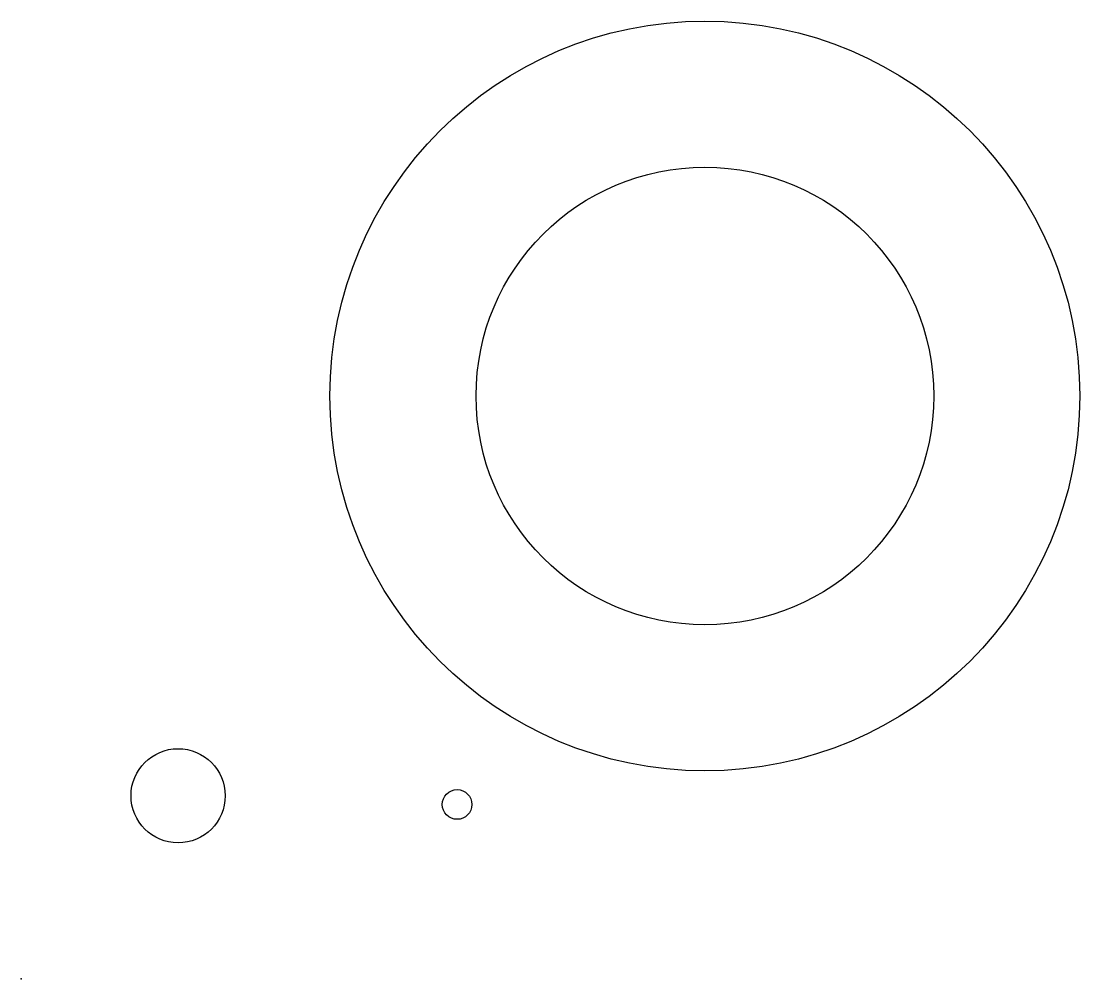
# Model space of a CAD drawing. Header units: centimetres. Extents: x 0 to 12.1, y 0 to 11.
import ezdxf

# ---------------------------------------------------------------- set-up
doc = ezdxf.new("R2010")
doc.units = ezdxf.units.CM
doc.header["$MEASUREMENT"] = 0
doc.layers.add('Household objects project v4_Paper Towel Roll Sketch', color=7, linetype='Continuous')
doc.layers.add('Household objects project v4_Screw Sketch', color=7, linetype='Continuous')

msp = doc.modelspace()

# ---------------------------------------------------------------- linework, layer by layer
at = {"layer": 'Household objects project v4_Paper Towel Roll Sketch'}
for radius in [4.3, 2.625]:
    msp.add_circle((7.842, 6.686), radius, dxfattribs=at)
msp.add_point((0, 0), dxfattribs=at)
at = {"layer": 'Household objects project v4_Screw Sketch'}
for centre, radius in [((1.8, 2.1), 0.54), ((5, 2), 0.17)]:
    msp.add_circle(centre, radius, dxfattribs=at)
msp.add_point((0, 0), dxfattribs=at)

doc.saveas('drawing.dxf')
